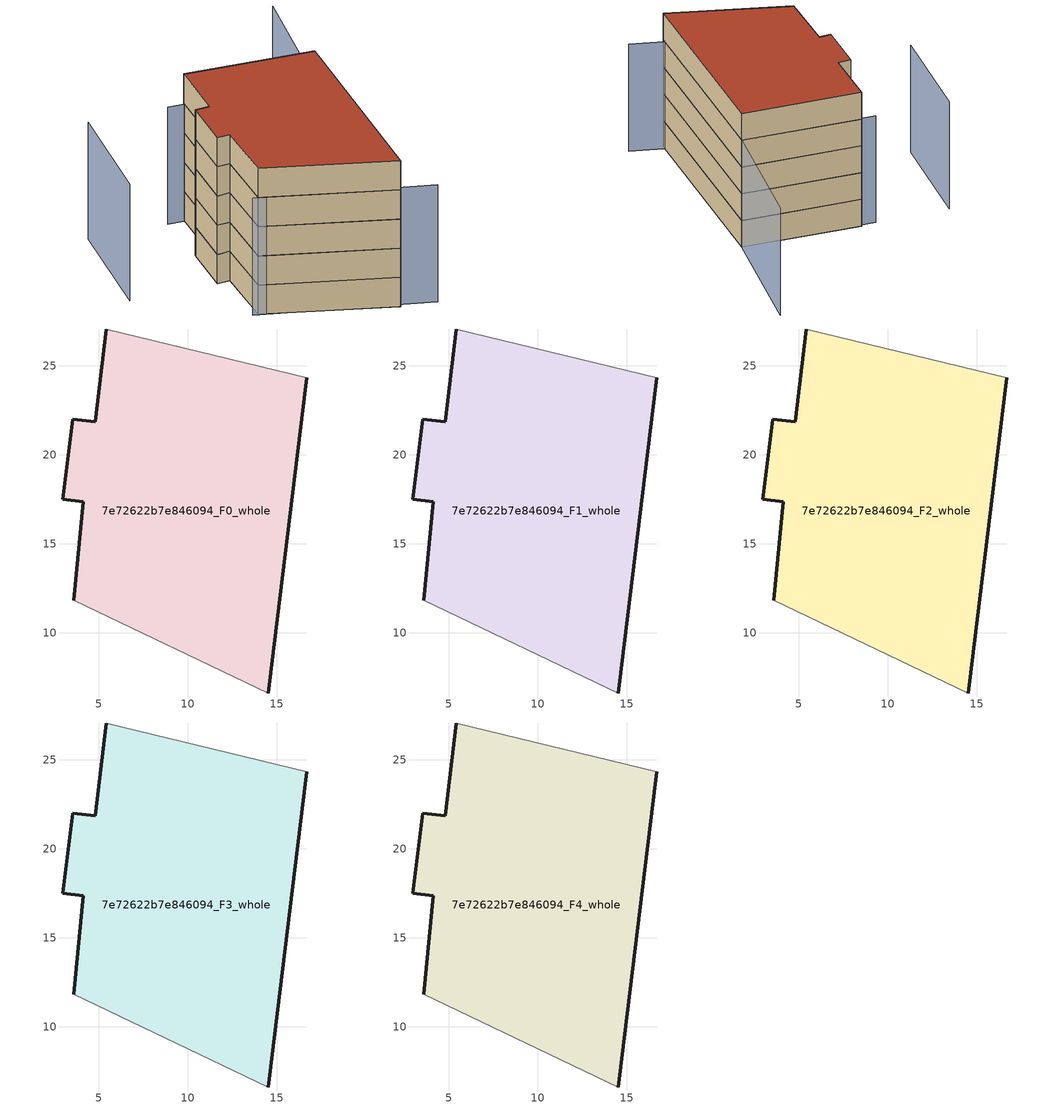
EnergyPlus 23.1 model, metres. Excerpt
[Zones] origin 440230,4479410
7e72622b7e846094_F0_whole
 floor ground (EU_floor_Construction): 14.5,6.62 16.67,24.32 5.41,27.07 4.8,21.84 3.53,22.01 2.98,17.5 4.13,17.36 3.59,11.83 z0
 wall outside (EU_wall_Construction): 3.59,11.83 4.13,17.36 2.98,17.5 3.53,22.01 4.8,21.84 5.41,27.07 / 16.67,24.32 14.5,6.62 z0:3
 wall adiabatic (EU_wall_Construction): 5.41,27.07 16.67,24.32 / 14.5,6.62 3.59,11.83 z0:3
7e72622b7e846094_F1_whole
 floor to 7e72622b7e846094_F0_whole (EU_floor_Construction): 14.5,6.62 16.67,24.32 5.4,27.07 4.8,21.84 3.52,22.01 2.98,17.5 4.13,17.36 3.59,11.83 z3
 wall outside (EU_wall_Construction): 3.59,11.83 4.13,17.36 2.98,17.5 3.53,22.01 4.8,21.84 5.41,27.07 / 16.67,24.32 14.5,6.62 z3:6
 wall adiabatic (EU_wall_Construction): 5.41,27.07 16.67,24.32 / 14.5,6.62 3.59,11.83 z3:6
7e72622b7e846094_F2_whole
 floor to 7e72622b7e846094_F1_whole (EU_floor_Construction): 14.5,6.62 16.67,24.32 5.4,27.07 4.8,21.84 3.52,22.01 2.98,17.5 4.13,17.36 3.59,11.83 z6
 wall outside (EU_wall_Construction): 3.59,11.83 4.13,17.36 2.98,17.5 3.53,22.01 4.8,21.84 5.41,27.07 / 16.67,24.32 14.5,6.62 z6:9
 wall adiabatic (EU_wall_Construction): 5.41,27.07 16.67,24.32 / 14.5,6.62 3.59,11.83 z6:9
7e72622b7e846094_F3_whole
 floor to 7e72622b7e846094_F2_whole (EU_floor_Construction): 14.5,6.62 16.67,24.32 5.4,27.07 4.8,21.84 3.52,22.01 2.98,17.5 4.13,17.36 3.59,11.83 z9
 wall outside (EU_wall_Construction): 3.59,11.83 4.13,17.36 2.98,17.5 3.53,22.01 4.8,21.84 5.41,27.07 / 16.67,24.32 14.5,6.62 z9:12
 wall adiabatic (EU_wall_Construction): 5.41,27.07 16.67,24.32 / 14.5,6.62 3.59,11.83 z9:12
7e72622b7e846094_F4_whole
 floor to 7e72622b7e846094_F3_whole (EU_floor_Construction): 14.5,6.62 16.67,24.32 5.4,27.07 4.8,21.84 3.52,22.01 2.98,17.5 4.13,17.36 3.59,11.83 z12
 wall outside (EU_wall_Construction): 3.59,11.83 4.13,17.36 2.98,17.5 3.53,22.01 4.8,21.84 5.41,27.07 / 16.67,24.32 14.5,6.62 z12:15
 wall adiabatic (EU_wall_Construction): 5.41,27.07 16.67,24.32 / 14.5,6.62 3.59,11.83 z12:15
 roof outside (EU_roof_Construction): 16.67,24.32 14.5,6.62 3.59,11.83 4.13,17.36 2.98,17.5 3.53,22.01 4.8,21.84 5.41,27.07 z15
shading: -2.97,28.79 -4.65,19.12 / 3.15,12 17.59,5.63 / 19.27,35.56 16.67,24.31 / 16.67,24.31 3.98,27.24 z0:12
[Building]
EU S2 Campaign: North Axis=0; Terrain=City; Solar Distribution=FullExterior
[Site:Location]
Madrid: Latitude=40.5; Longitude=-3.5; Time Zone=1; Elevation=609
[SizingPeriod:WeatherFileDays]
AnnualSizingPeriod: Begin Month=1; Begin Day of Month=1; End Month=12; End Day of Month=31; Day of Week for Start Day=Monday; Use Weather File Daylight Saving Period=No; Use Weather File Rain and Snow Indicators=No
[MATERIAL]
EU_InternalMass_Material: Roughness=MediumRough; Thickness=0.1; Conductivity=1; Density=1800; Specific Heat=900; Thermal Absorptance=0.9; Solar Absorptance=0.7; Visible Absorptance=0.7
[MATERIAL:NOMASS] Roughness=MediumRough; Thermal Absorptance=0.9; Solar Absorptance=0.7; Visible Absorptance=0.7
Name | Thermal Resistance
EU_wall_NoMass | 1.60022
EU_roof_NoMass | 1.57597
EU_floor_NoMass | 0.470652
[CONSTRUCTION]
EU_wall_Construction: EU_wall_NoMass
EU_roof_Construction: EU_roof_NoMass
EU_floor_Construction: EU_floor_NoMass
EU_InternalMass_Construction: EU_InternalMass_Material
[ZONE] Type=1; Multiplier=1; Ceiling Height=autocalculate; Volume=589.507; Floor Area=autocalculate; Part of Total Floor Area=Yes
7e72622b7e846094_F0_whole; 7e72622b7e846094_F1_whole; 7e72622b7e846094_F2_whole; 7e72622b7e846094_F3_whole; 7e72622b7e846094_F4_whole
[INTERNALMASS] Construction=EU_InternalMass_Construction; Surface Area=196.502
Name | Zone or ZoneList
7e72622b7e846094_F0_whole_EU_InternalMass | 7e72622b7e846094_F0_whole
7e72622b7e846094_F1_whole_EU_InternalMass | 7e72622b7e846094_F1_whole
7e72622b7e846094_F2_whole_EU_InternalMass | 7e72622b7e846094_F2_whole
7e72622b7e846094_F3_whole_EU_InternalMass | 7e72622b7e846094_F3_whole
7e72622b7e846094_F4_whole_EU_InternalMass | 7e72622b7e846094_F4_whole
[OTHEREQUIPMENT] Fuel Type=Electricity; Design Level Calculation Method=Watts/Area; Power per Zone Floor Area=1; Fraction Latent=0; Fraction Radiant=0; Fraction Lost=0; Carbon Dioxide Generation Rate=0; EndUse Subcategory=EU_Step8_InternalGains
Name | Zone or ZoneList or Space or SpaceList | Schedule
EU_Step8_InternalGain_7e72622b7e846094_F0_whole_f000 | 7e72622b7e846094_F0_whole | EU_Step8_GainSchedule_7e72622b7e846094_F0_whole_f000
EU_Step8_InternalGain_7e72622b7e846094_F1_whole_f000 | 7e72622b7e846094_F1_whole | EU_Step8_GainSchedule_7e72622b7e846094_F1_whole_f000
EU_Step8_InternalGain_7e72622b7e846094_F2_whole_f000 | 7e72622b7e846094_F2_whole | EU_Step8_GainSchedule_7e72622b7e846094_F2_whole_f000
EU_Step8_InternalGain_7e72622b7e846094_F3_whole_f000 | 7e72622b7e846094_F3_whole | EU_Step8_GainSchedule_7e72622b7e846094_F3_whole_f000
EU_Step8_InternalGain_7e72622b7e846094_F4_whole_f000 | 7e72622b7e846094_F4_whole | EU_Step8_GainSchedule_7e72622b7e846094_F4_whole_f000
[ZONEVENTILATION:DESIGNFLOWRATE] Schedule=EU_AlwaysOn; Design Flow Rate Calculation Method=AirChanges/Hour; Air Changes per Hour=0.480704; Ventilation Type=Natural; Fan Pressure Rise=0; Fan Total Efficiency=1; Constant Term Coefficient=1; Temperature Term Coefficient=0; Velocity Term Coefficient=0; Velocity Squared Term Coefficient=0; Minimum Indoor Temperature=-100; Maximum Indoor Temperature=100; Delta Temperature=-100; Minimum Outdoor Temperature=-100; Maximum Outdoor Temperature=100; Maximum Wind Speed=40
Name | Zone or ZoneList or Space or SpaceList
EU_ConstantAir_7e72622b7e846094_F0_whole | 7e72622b7e846094_F0_whole
EU_ConstantAir_7e72622b7e846094_F1_whole | 7e72622b7e846094_F1_whole
EU_ConstantAir_7e72622b7e846094_F2_whole | 7e72622b7e846094_F2_whole
EU_ConstantAir_7e72622b7e846094_F3_whole | 7e72622b7e846094_F3_whole
EU_ConstantAir_7e72622b7e846094_F4_whole | 7e72622b7e846094_F4_whole
[HVACTEMPLATE:THERMOSTAT] Constant Heating Setpoint=20; Constant Cooling Setpoint=50
EU_HeatOnly_7e72622b7e846094_F0_whole; EU_HeatOnly_7e72622b7e846094_F1_whole; EU_HeatOnly_7e72622b7e846094_F2_whole; EU_HeatOnly_7e72622b7e846094_F3_whole; EU_HeatOnly_7e72622b7e846094_F4_whole
[HVACTEMPLATE:ZONE:IDEALLOADSAIRSYSTEM] System Availability Schedule=EU_AlwaysOn; Maximum Heating Supply Air Temperature=50; Minimum Cooling Supply Air Temperature=13; Maximum Heating Supply Air Humidity Ratio=0.0156; Minimum Cooling Supply Air Humidity Ratio=0.0077; Heating Limit=NoLimit; Cooling Limit=NoLimit; Heating Availability Schedule=EU_AlwaysOn; Cooling Availability Schedule=EU_CoolingOff; Dehumidification Control Type=ConstantSensibleHeatRatio; Cooling Sensible Heat Ratio=0.7; Dehumidification Setpoint=60; Humidification Control Type=None; Humidification Setpoint=30; Outdoor Air Method=None; Outdoor Air Flow Rate per Person=0.00944; Outdoor Air Flow Rate per Zone Floor Area=0; Outdoor Air Flow Rate per Zone=0; Demand Controlled Ventilation Type=None; Outdoor Air Economizer Type=NoEconomizer; Heat Recovery Type=None; Sensible Heat Recovery Effectiveness=0.7; Latent Heat Recovery Effectiveness=0.65
Name | Template Thermostat
7e72622b7e846094_F0_whole | EU_HeatOnly_7e72622b7e846094_F0_whole
7e72622b7e846094_F1_whole | EU_HeatOnly_7e72622b7e846094_F1_whole
7e72622b7e846094_F2_whole | EU_HeatOnly_7e72622b7e846094_F2_whole
7e72622b7e846094_F3_whole | EU_HeatOnly_7e72622b7e846094_F3_whole
7e72622b7e846094_F4_whole | EU_HeatOnly_7e72622b7e846094_F4_whole
[SIZING:ZONE] Zone Cooling Design Supply Air Temperature Input Method=SupplyAirTemperature; Zone Cooling Design Supply Air Temperature=13; Zone Heating Design Supply Air Temperature Input Method=SupplyAirTemperature; Zone Heating Design Supply Air Temperature=50; Zone Cooling Design Supply Air Humidity Ratio=0.008; Zone Heating Design Supply Air Humidity Ratio=0.008; Cooling Design Air Flow Method=DesignDay; Cooling Design Air Flow Rate=0; Cooling Minimum Air Flow per Zone Floor Area=0.000762; Cooling Minimum Air Flow=0; Cooling Minimum Air Flow Fraction=0.2; Heating Design Air Flow Method=DesignDay; Heating Design Air Flow Rate=0; Heating Maximum Air Flow per Zone Floor Area=0.002032; Heating Maximum Air Flow=0.141576; Heating Maximum Air Flow Fraction=0.3; Account for Dedicated Outdoor Air System=No; Dedicated Outdoor Air System Control Strategy=NeutralSupplyAir; Dedicated Outdoor Air Low Setpoint Temperature for Design=autosize; Dedicated Outdoor Air High Setpoint Temperature for Design=autosize; Zone Load Sizing Method=Sensible Load Only No Latent Load; Zone Latent Cooling Design Supply Air Humidity Ratio Input Method=HumidityRatioDifference; Zone Cooling Design Supply Air Humidity Ratio Difference=0.005; Zone Latent Heating Design Supply Air Humidity Ratio Input Method=HumidityRatioDifference; Zone Humidification Design Supply Air Humidity Ratio Difference=0.005
7e72622b7e846094_F0_whole; 7e72622b7e846094_F1_whole; 7e72622b7e846094_F2_whole; 7e72622b7e846094_F3_whole; 7e72622b7e846094_F4_whole
[SCHEDULE:CONSTANT]
Name | Hourly Value
EU_AlwaysOn | 1
EU_CoolingOff | 0
[SCHEDULE:FILE] Column Number=1; Rows to Skip at Top=0; Number of Hours of Data=8760; Column Separator=Comma; Interpolate to Timestep=No; Minutes per Item=60; Adjust Schedule for Daylight Savings=Yes
Name | File
EU_Step8_GainSchedule_7e72622b7e846094_F0_whole_f000 | ../../schedules/7e72622b7e846094/7e72622b7e846094_F0_whole_f000_gain.csv
EU_Step8_GainSchedule_7e72622b7e846094_F1_whole_f000 | ../../schedules/7e72622b7e846094/7e72622b7e846094_F1_whole_f000_gain.csv
EU_Step8_GainSchedule_7e72622b7e846094_F2_whole_f000 | ../../schedules/7e72622b7e846094/7e72622b7e846094_F2_whole_f000_gain.csv
EU_Step8_GainSchedule_7e72622b7e846094_F3_whole_f000 | ../../schedules/7e72622b7e846094/7e72622b7e846094_F3_whole_f000_gain.csv
EU_Step8_GainSchedule_7e72622b7e846094_F4_whole_f000 | ../../schedules/7e72622b7e846094/7e72622b7e846094_F4_whole_f000_gain.csv
